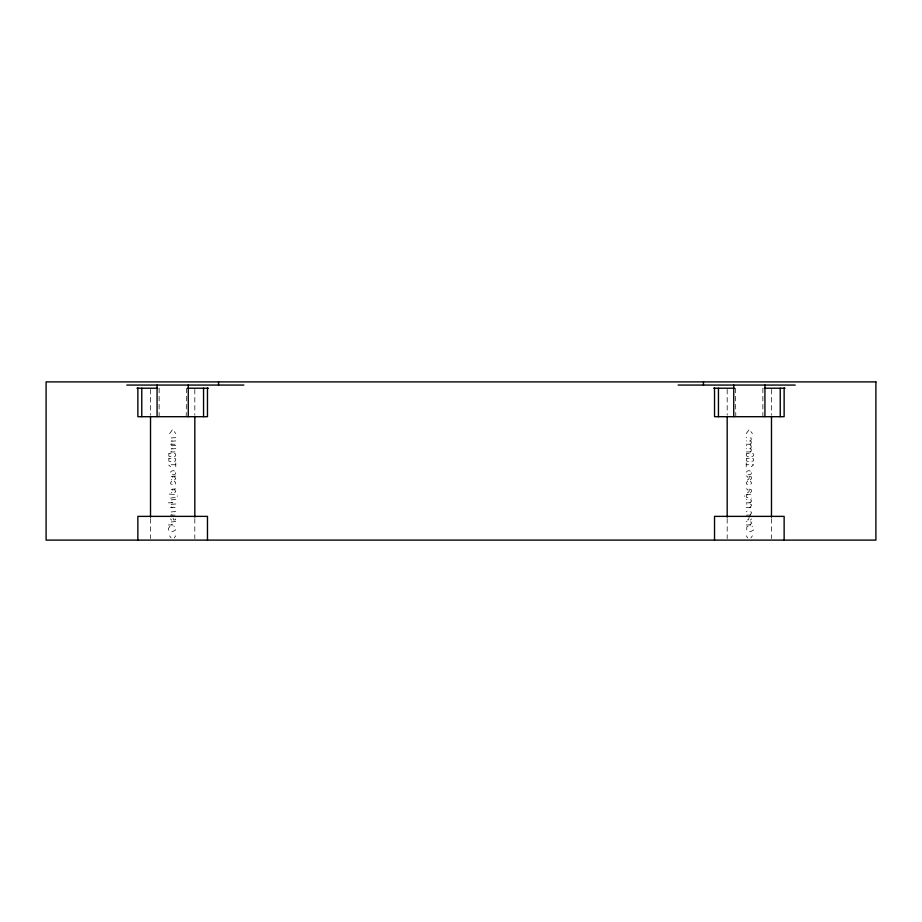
<?xml version="1.0" encoding="UTF-8"?>
<svg xmlns="http://www.w3.org/2000/svg" width="922" height="922" viewBox="0 0 922 922"><rect width="100%" height="100%" fill="white"/><g stroke="black" fill="none" stroke-linecap="round" stroke-linejoin="round"><path stroke-width="0.69" stroke-dasharray="4.61 3.46" d="M749.356 476.225L748.883 479.083L747.465 479.982L746.221 478.587L747.903 476.225M749.356 489.075L748.883 491.922L747.465 492.821L746.221 491.438L747.903 489.075M749.356 516.504L748.468 519.916L746.578 519.858L746.221 518.867M175.779 518.867L175.422 519.858L173.532 519.916L172.645 516.504M751.499 518.879L750.393 520.123M169.602 433.663L172.668 429.364L175.779 433.663M750.865 537.952L752.398 535.809M174.223 537.952L175.779 535.809M746.221 433.663L749.332 429.364L752.398 433.663M747.339 494.526L746.221 496.082L746.532 497.384L751.407 498.122M751.257 466.659L753.723 464.746L746.221 464.746M750.116 444.22L751.326 443.09L751.153 441.281L746.221 440.912M750.116 451.941L751.326 450.812L751.153 449.002L746.221 448.634M169.971 526.255L168.253 528.663L168.807 530.323L171.953 531.81L175.238 530.323L175.238 526.992L173.843 526.105M749.84 440.912L751.165 440.048L751.153 437.985L746.221 437.65M749.84 448.634L751.165 447.758L751.153 445.706L746.221 445.372M748.157 526.105L746.762 526.992L746.762 530.323L750.047 531.81L753.193 530.323L753.747 528.663L752.029 526.255M749.84 507.561L751.499 505.602L751.246 504.392L746.221 503.965M749.84 515.144L751.499 513.185L751.246 511.975L746.221 511.56M749.84 502.813L751.649 501.015L751.315 499.978L746.221 499.275M749.84 524.952L751.649 523.143L751.315 522.117L746.221 521.403M750.393 479.843L751.499 478.61L751.13 476.662L746.221 476.029M750.393 492.694L751.499 491.461L751.13 489.501L746.221 488.879M171.676 481.272L170.478 482.817L170.904 484.004L173.152 484.88L175.088 484.327L175.779 482.851L174.27 481.134M169.222 494.077L175.779 494.526M747.73 481.134L746.221 482.851L746.912 484.327L748.848 484.88L751.096 484.004L751.522 482.817L750.324 481.272M175.779 476.029L170.87 476.662L170.501 478.61L171.607 479.843M175.779 488.879L170.87 489.501L170.501 491.461L171.607 492.694M175.779 440.912L170.847 441.281L170.674 443.09L171.884 444.22M175.779 448.634L170.847 449.002L170.674 450.812L171.884 451.941M186.578 388.22L186.198 416.698M735.422 388.22L735.802 416.698M175.779 437.65L170.847 437.985L170.835 440.048L172.16 440.912M170.432 444.22L175.779 444.22M746.221 444.22L751.568 444.22M175.779 445.372L170.847 445.706L170.835 447.758L172.16 448.634M170.432 451.941L175.779 451.941M746.221 451.941L751.568 451.941M175.779 464.746L168.277 464.746L170.743 466.659M746.221 494.526L752.778 494.077M177.174 496.059L177.75 496.059M744.25 496.059L744.826 496.059M170.593 498.122L175.468 497.384L175.779 496.082L174.661 494.526M175.779 499.275L170.685 499.978L170.351 501.015L172.16 502.813M168.334 502.813L175.779 502.813M746.221 502.813L753.666 502.813M175.779 503.965L170.754 504.392L170.501 505.602L172.16 507.561M170.455 507.561L175.779 507.561M746.221 507.561L751.545 507.561M175.779 511.56L170.754 511.975L170.501 513.185L172.16 515.144M170.455 515.144L175.779 515.144M746.221 515.144L751.545 515.144M175.779 521.403L170.685 522.117L170.351 523.143L172.16 524.952M168.334 524.952L175.779 524.952M746.221 524.952L753.666 524.952M171.607 520.123L170.501 518.879M174.097 476.225L175.779 478.587L174.535 479.982L173.117 479.083L172.645 476.225M174.097 489.075L175.779 491.438L174.535 492.821L173.117 491.922L172.645 489.075M746.221 535.809L747.777 537.952M169.602 535.809L171.135 537.952M771.484 389.372L771.484 415.269M771.484 518.579L771.484 538.667M762.874 388.22L762.874 416.698M746.221 462.821L746.221 466.659M727.181 389.372L727.181 415.269M727.181 518.579L727.181 538.667M194.819 389.372L194.819 415.269M194.819 518.579L194.819 538.667M175.779 462.821L175.779 466.659M159.126 388.22L159.126 416.698M150.517 389.372L150.517 415.269M150.517 518.579L150.517 538.667M175.779 472.663L175.18 474.219L173.094 474.876L171.077 474.219L170.466 472.779L171.077 471.269L173.094 470.658L174.95 471.13L175.779 472.663M751.534 472.779L750.923 474.219L748.906 474.876L746.82 474.219L746.221 472.663L747.051 471.13L748.906 470.658L750.923 471.269L751.534 472.779M746.832 453.555L746.221 454.938L746.832 456.24L748.802 456.805L753.159 456.183L753.723 454.949L753.159 453.705L751.142 453.094L746.832 453.555M746.832 458.418L746.221 459.801L746.832 461.104L748.802 461.668L753.159 461.058L753.723 459.813L753.159 458.58L751.142 457.957L746.832 458.418M168.841 453.705L168.841 456.183L170.858 456.805L175.168 456.24L175.779 454.938L175.168 453.555L173.198 453.094L168.841 453.705M168.841 458.58L168.841 461.058L170.858 461.668L175.168 461.104L175.779 459.801L175.168 458.418L173.198 457.957L168.841 458.58"/><path stroke-width="1.38" d="M126.787 385.062L243.857 385.062M678.143 385.062L795.213 385.062M136.975 388.22L157.65 388.22M187.685 388.22L208.349 388.22M713.651 388.22L734.315 388.22M764.35 388.22L785.025 388.22M784.138 387.932L784.138 416.698L714.527 416.698L714.527 387.932M784.138 540.108L784.138 516.378L714.527 516.378L714.527 540.108M780.231 388.22L780.231 416.698M771.484 416.698L771.484 517.15M764.926 385.062L764.926 416.698M733.739 385.062L733.739 416.698M727.181 416.698L727.181 517.15M718.445 388.22L718.445 416.698M703.451 381.892L703.451 385.062M218.549 381.892L218.549 385.062M207.473 387.932L207.473 416.698L137.862 416.698L137.862 387.932M207.473 540.108L207.473 516.378L137.862 516.378L137.862 540.108M203.555 388.22L203.555 416.698M194.819 416.698L194.819 517.15M188.261 385.062L188.261 416.698M157.074 385.062L157.074 416.698M150.517 416.698L150.517 517.15M141.769 388.22L141.769 416.698M875.9 381.892L46.1 381.892L46.1 540.108L875.9 540.108L875.9 381.892"/></g></svg>
